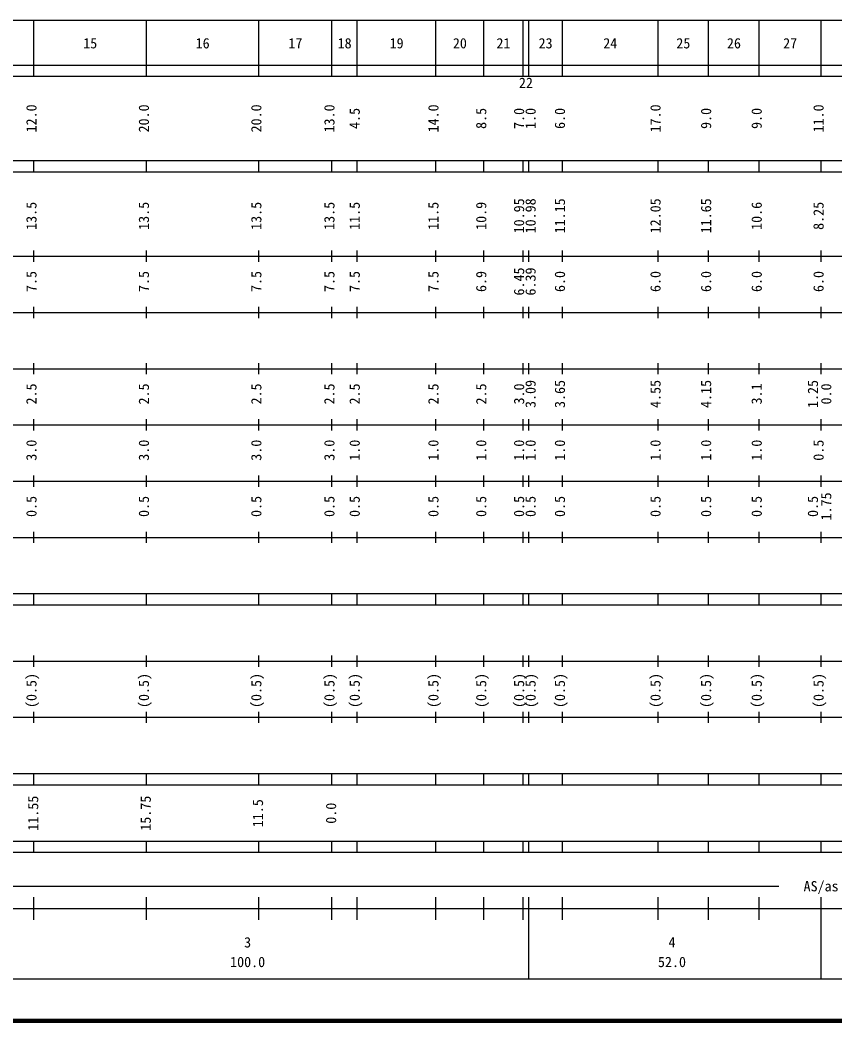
# Model space of a CAD drawing. Units: millimetres on the paper, enlarged 1000 times. Extents: x 40000 to 680000, y 20000 to 380000.
# Drawn here: x 277515 to 422472, y 20000 to 198000 of the extents above; entities that cross this region are included whole.
import ezdxf
from ezdxf.enums import TextEntityAlignment as Align

# ---------------------------------------------------------------- set-up
doc = ezdxf.new("R2010")
doc.units = ezdxf.units.MM
doc.header["$LTSCALE"] = 1000
doc.layers.add('M-TTL', color=2, linetype='Continuous', lineweight=140)
doc.layers.add('M-TTL-BAND', color=7, linetype='Continuous', lineweight=25)
doc.styles.add('ＭＳ ゴシック', font='')
doc.styles.get('ＭＳ ゴシック').set_extended_font_data('MS Gothic')

msp = doc.modelspace()

# ---------------------------------------------------------------- linework, layer by layer
at = {"layer": 'M-TTL'}
msp.add_line((40000, 20000), (680000, 20000), dxfattribs=at)
at = {"layer": 'M-TTL-BAND'}
for p, q in [((68000, 198000), (579000, 198000)), ((280000, 188000), (280000, 198000)), ((300000, 188000), (300000, 198000)), ((320000, 188000), (320000, 198000)), ((333000, 188000), (333000, 198000)), ((337500, 188000), (337500, 198000)), ((351500, 188000), (351500, 198000)), ((360000, 188000), (360000, 198000)), ((367000, 188000), (367000, 198000)), ((368000, 188000), (368000, 198000)), ((374000, 188000), (374000, 198000)), ((391000, 188000), (391000, 198000)), ((400000, 188000), (400000, 198000)), ((409000, 188000), (409000, 198000)), ((420000, 188000), (420000, 198000)), ((40000, 190000), (579000, 190000)), ((40000, 188000), (579000, 188000)), ((40000, 173000), (579000, 173000)), ((280000, 171000), (280000, 173000)), ((300000, 171000), (300000, 173000)), ((320000, 171000), (320000, 173000)), ((333000, 171000), (333000, 173000)), ((337500, 171000), (337500, 173000)), ((351500, 171000), (351500, 173000)), ((360000, 171000), (360000, 173000)), ((367000, 171000), (367000, 173000)), ((368000, 171000), (368000, 173000)), ((374000, 171000), (374000, 173000)), ((391000, 171000), (391000, 173000)), ((400000, 171000), (400000, 173000)), ((409000, 171000), (409000, 173000)), ((420000, 171000), (420000, 173000)), ((40000, 171000), (579000, 171000)), ((280000, 155000), (280000, 157000)), ((300000, 155000), (300000, 157000)), ((320000, 155000), (320000, 157000)), ((333000, 155000), (333000, 157000)), ((337500, 155000), (337500, 157000)), ((351500, 155000), (351500, 157000)), ((360000, 155000), (360000, 157000)), ((367000, 155000), (367000, 157000)), ((368000, 155000), (368000, 157000)), ((374000, 155000), (374000, 157000)), ((391000, 155000), (391000, 157000)), ((400000, 155000), (400000, 157000)), ((409000, 155000), (409000, 157000)), ((420000, 155000), (420000, 157000)), ((40000, 156000), (579000, 156000)), ((46000, 146000), (579000, 146000)), ((280000, 145000), (280000, 147000)), ((300000, 145000), (300000, 147000)), ((320000, 145000), (320000, 147000)), ((333000, 145000), (333000, 147000)), ((337500, 145000), (337500, 147000)), ((351500, 145000), (351500, 147000)), ((360000, 145000), (360000, 147000)), ((367000, 145000), (367000, 147000)), ((368000, 145000), (368000, 147000)), ((374000, 145000), (374000, 147000)), ((391000, 145000), (391000, 147000)), ((400000, 145000), (400000, 147000)), ((409000, 145000), (409000, 147000)), ((420000, 145000), (420000, 147000)), ((52000, 136000), (579000, 136000)), ((280000, 135000), (280000, 137000)), ((300000, 135000), (300000, 137000)), ((320000, 135000), (320000, 137000)), ((333000, 135000), (333000, 137000)), ((337500, 135000), (337500, 137000)), ((351500, 135000), (351500, 137000)), ((360000, 135000), (360000, 137000)), ((367000, 135000), (367000, 137000)), ((368000, 135000), (368000, 137000)), ((374000, 135000), (374000, 137000)), ((391000, 135000), (391000, 137000)), ((400000, 135000), (400000, 137000)), ((409000, 135000), (409000, 137000)), ((420000, 135000), (420000, 137000)), ((280000, 125000), (280000, 127000)), ((300000, 125000), (300000, 127000)), ((320000, 125000), (320000, 127000)), ((333000, 125000), (333000, 127000)), ((337500, 125000), (337500, 127000)), ((351500, 125000), (351500, 127000)), ((360000, 125000), (360000, 127000)), ((367000, 125000), (367000, 127000)), ((368000, 125000), (368000, 127000)), ((374000, 125000), (374000, 127000)), ((391000, 125000), (391000, 127000)), ((400000, 125000), (400000, 127000)), ((409000, 125000), (409000, 127000)), ((420000, 125000), (420000, 127000)), ((46000, 126000), (579000, 126000)), ((52000, 116000), (579000, 116000)), ((280000, 115000), (280000, 117000)), ((300000, 115000), (300000, 117000)), ((320000, 115000), (320000, 117000)), ((333000, 115000), (333000, 117000)), ((337500, 115000), (337500, 117000)), ((351500, 115000), (351500, 117000)), ((360000, 115000), (360000, 117000)), ((367000, 115000), (367000, 117000)), ((368000, 115000), (368000, 117000)), ((374000, 115000), (374000, 117000)), ((391000, 115000), (391000, 117000)), ((400000, 115000), (400000, 117000)), ((409000, 115000), (409000, 117000)), ((420000, 115000), (420000, 117000)), ((280000, 105000), (280000, 107000)), ((300000, 105000), (300000, 107000)), ((320000, 105000), (320000, 107000)), ((333000, 105000), (333000, 107000)), ((337500, 105000), (337500, 107000)), ((351500, 105000), (351500, 107000)), ((360000, 105000), (360000, 107000)), ((367000, 105000), (367000, 107000)), ((368000, 105000), (368000, 107000)), ((374000, 105000), (374000, 107000)), ((391000, 105000), (391000, 107000)), ((400000, 105000), (400000, 107000)), ((409000, 105000), (409000, 107000)), ((420000, 105000), (420000, 107000)), ((46000, 106000), (579000, 106000)), ((40000, 96000), (579000, 96000)), ((280000, 94000), (280000, 96000)), ((300000, 94000), (300000, 96000)), ((320000, 94000), (320000, 96000)), ((333000, 94000), (333000, 96000)), ((337500, 94000), (337500, 96000)), ((351500, 94000), (351500, 96000)), ((360000, 94000), (360000, 96000)), ((367000, 94000), (367000, 96000)), ((368000, 94000), (368000, 96000)), ((374000, 94000), (374000, 96000)), ((391000, 94000), (391000, 96000)), ((400000, 94000), (400000, 96000)), ((409000, 94000), (409000, 96000)), ((420000, 94000), (420000, 96000)), ((40000, 94000), (579000, 94000)), ((49000, 84000), (579000, 84000)), ((280000, 83000), (280000, 85000)), ((300000, 83000), (300000, 85000)), ((320000, 83000), (320000, 85000)), ((333000, 83000), (333000, 85000)), ((337500, 83000), (337500, 85000)), ((351500, 83000), (351500, 85000)), ((360000, 83000), (360000, 85000)), ((367000, 83000), (367000, 85000)), ((368000, 83000), (368000, 85000)), ((374000, 83000), (374000, 85000)), ((391000, 83000), (391000, 85000)), ((400000, 83000), (400000, 85000)), ((409000, 83000), (409000, 85000)), ((420000, 83000), (420000, 85000)), ((280000, 73000), (280000, 75000)), ((300000, 73000), (300000, 75000)), ((320000, 73000), (320000, 75000)), ((333000, 73000), (333000, 75000)), ((337500, 73000), (337500, 75000)), ((351500, 73000), (351500, 75000)), ((360000, 73000), (360000, 75000)), ((367000, 73000), (367000, 75000)), ((368000, 73000), (368000, 75000)), ((374000, 73000), (374000, 75000)), ((391000, 73000), (391000, 75000)), ((400000, 73000), (400000, 75000)), ((409000, 73000), (409000, 75000)), ((420000, 73000), (420000, 75000)), ((40000, 74000), (579000, 74000)), ((40000, 64000), (579000, 64000)), ((280000, 62000), (280000, 64000)), ((300000, 62000), (300000, 64000)), ((320000, 62000), (320000, 64000)), ((333000, 62000), (333000, 64000)), ((337500, 62000), (337500, 64000)), ((351500, 62000), (351500, 64000)), ((360000, 62000), (360000, 64000)), ((367000, 62000), (367000, 64000)), ((368000, 62000), (368000, 64000)), ((374000, 62000), (374000, 64000)), ((391000, 62000), (391000, 64000)), ((400000, 62000), (400000, 64000)), ((409000, 62000), (409000, 64000)), ((420000, 62000), (420000, 64000)), ((40000, 62000), (579000, 62000)), ((40000, 52000), (579000, 52000)), ((280000, 50000), (280000, 52000)), ((300000, 50000), (300000, 52000)), ((320000, 50000), (320000, 52000)), ((333000, 50000), (333000, 52000)), ((337500, 50000), (337500, 52000)), ((351500, 50000), (351500, 52000)), ((360000, 50000), (360000, 52000)), ((367000, 50000), (367000, 52000)), ((368000, 50000), (368000, 52000)), ((374000, 50000), (374000, 52000)), ((391000, 50000), (391000, 52000)), ((400000, 50000), (400000, 52000)), ((409000, 50000), (409000, 52000)), ((420000, 50000), (420000, 52000)), ((40000, 50000), (579000, 50000)), ((71000, 44000), (412500, 44000)), ((280000, 38000), (280000, 42000)), ((300000, 38000), (300000, 42000)), ((320000, 38000), (320000, 42000)), ((333000, 38000), (333000, 42000)), ((337500, 38000), (337500, 42000)), ((351500, 38000), (351500, 42000)), ((360000, 38000), (360000, 42000)), ((367000, 38000), (367000, 42000)), ((368000, 27500), (368000, 42000)), ((374000, 38000), (374000, 42000)), ((391000, 38000), (391000, 42000)), ((400000, 38000), (400000, 42000)), ((409000, 38000), (409000, 42000)), ((420000, 27500), (420000, 42000)), ((40000, 40000), (579000, 40000)), ((68000, 27500), (579000, 27500))]:
    msp.add_line(p, q, dxfattribs=at)

# ---------------------------------------------------------------- texts
at = {"layer": 'M-TTL-BAND', "style": 'ＭＳ ゴシック'}
for s, p in [('15', (290000, 192405)), ('16', (310000, 192405)), ('17', (326500, 192405)), ('18', (335250, 192405)), ('19', (344500, 192405)), ('20', (355750, 192405)), ('21', (363500, 192405)), ('23', (371000, 192405)), ('24', (382500, 192405)), ('25', (395500, 192405)), ('26', (404500, 192405)), ('27', (414500, 192405)), ('22', (367500, 185372)), ('AS/as', (420000, 42500)), ('3', (318000, 32523)), ('4', (393475, 32523)), ('100.0', (318000, 29033)), ('52.0', (393475, 29033))]:
    msp.add_text(s, height=1833, dxfattribs=at).set_placement(p, align=Align.BOTTOM_CENTER)
for s, p in [('12.0', (281000, 180500)), ('20.0', (301000, 180500)), ('20.0', (321000, 180500)), ('13.0', (334000, 180500)), ('4.5', (338500, 180500)), ('14.0', (352500, 180500)), ('8.5', (361000, 180500)), ('7.0', (367735, 180500)), ('1.0', (369780, 180500)), ('6.0', (375000, 180500)), ('17.0', (392000, 180500)), ('9.0', (401000, 180500)), ('9.0', (410000, 180500)), ('11.0', (421000, 180500)), ('10.95', (367735, 163174)), ('10.98', (369780, 163174)), ('11.15', (375000, 163174)), ('12.05', (392000, 163174)), ('11.65', (401000, 163174)), ('10.6', (410000, 163174)), ('13.5', (281000, 163174)), ('13.5', (301000, 163174)), ('13.5', (321000, 163174)), ('13.5', (334000, 163174)), ('11.5', (338500, 163174)), ('11.5', (352500, 163174)), ('10.9', (361000, 163174)), ('8.25', (421000, 163174)), ('7.5', (281000, 151500)), ('7.5', (301000, 151500)), ('7.5', (321000, 151500)), ('7.5', (334000, 151500)), ('7.5', (338500, 151500)), ('7.5', (352500, 151500)), ('6.9', (361000, 151500)), ('6.45', (367735, 151500)), ('6.39', (369780, 151500)), ('6.0', (375000, 151500)), ('6.0', (392000, 151500)), ('6.0', (401000, 151500)), ('6.0', (410000, 151500)), ('6.0', (421000, 151500)), ('3.09', (369780, 131500)), ('3.65', (375000, 131500)), ('4.55', (392000, 131500)), ('4.15', (401000, 131500)), ('1.25', (420000, 131500)), ('2.5', (281000, 131500)), ('2.5', (301000, 131500)), ('2.5', (321000, 131500)), ('2.5', (334000, 131500)), ('2.5', (338500, 131500)), ('2.5', (352500, 131500)), ('2.5', (361000, 131500)), ('3.0', (367735, 131500)), ('3.1', (410000, 131500)), ('0.0', (422370, 131500)), ('3.0', (281000, 121500)), ('3.0', (301000, 121500)), ('3.0', (321000, 121500)), ('3.0', (334000, 121500)), ('1.0', (338500, 121500)), ('1.0', (352500, 121500)), ('1.0', (361000, 121500)), ('1.0', (367735, 121500)), ('1.0', (369780, 121500)), ('1.0', (375000, 121500)), ('1.0', (392000, 121500)), ('1.0', (401000, 121500)), ('1.0', (410000, 121500)), ('0.5', (421000, 121500)), ('0.5', (281000, 111500)), ('0.5', (301000, 111500)), ('0.5', (321000, 111500)), ('0.5', (334000, 111500)), ('0.5', (338500, 111500)), ('0.5', (352500, 111500)), ('0.5', (361000, 111500)), ('0.5', (367735, 111500)), ('0.5', (369780, 111500)), ('0.5', (375000, 111500)), ('0.5', (392000, 111500)), ('0.5', (401000, 111500)), ('0.5', (410000, 111500)), ('0.5', (420000, 111500)), ('1.75', (422370, 111500)), ('(0.5)', (281000, 78764)), ('(0.5)', (301000, 78764)), ('(0.5)', (321000, 78764)), ('(0.5)', (334000, 78764)), ('(0.5)', (338500, 78764)), ('(0.5)', (352500, 78764)), ('(0.5)', (361000, 78764)), ('(0.5)', (367735, 78764)), ('(0.5)', (369780, 78764)), ('(0.5)', (375000, 78764)), ('(0.5)', (392000, 78764)), ('(0.5)', (401000, 78764)), ('(0.5)', (410000, 78764)), ('(0.5)', (421000, 78764)), ('11.55', (281306, 56946)), ('15.75', (301330, 56946)), ('11.5', (321289, 56946)), ('0.0', (334299, 56946))]:
    msp.add_text(s, height=1833, rotation=90, dxfattribs=at).set_placement(p, align=Align.BOTTOM_CENTER)

doc.saveas('drawing.dxf')
